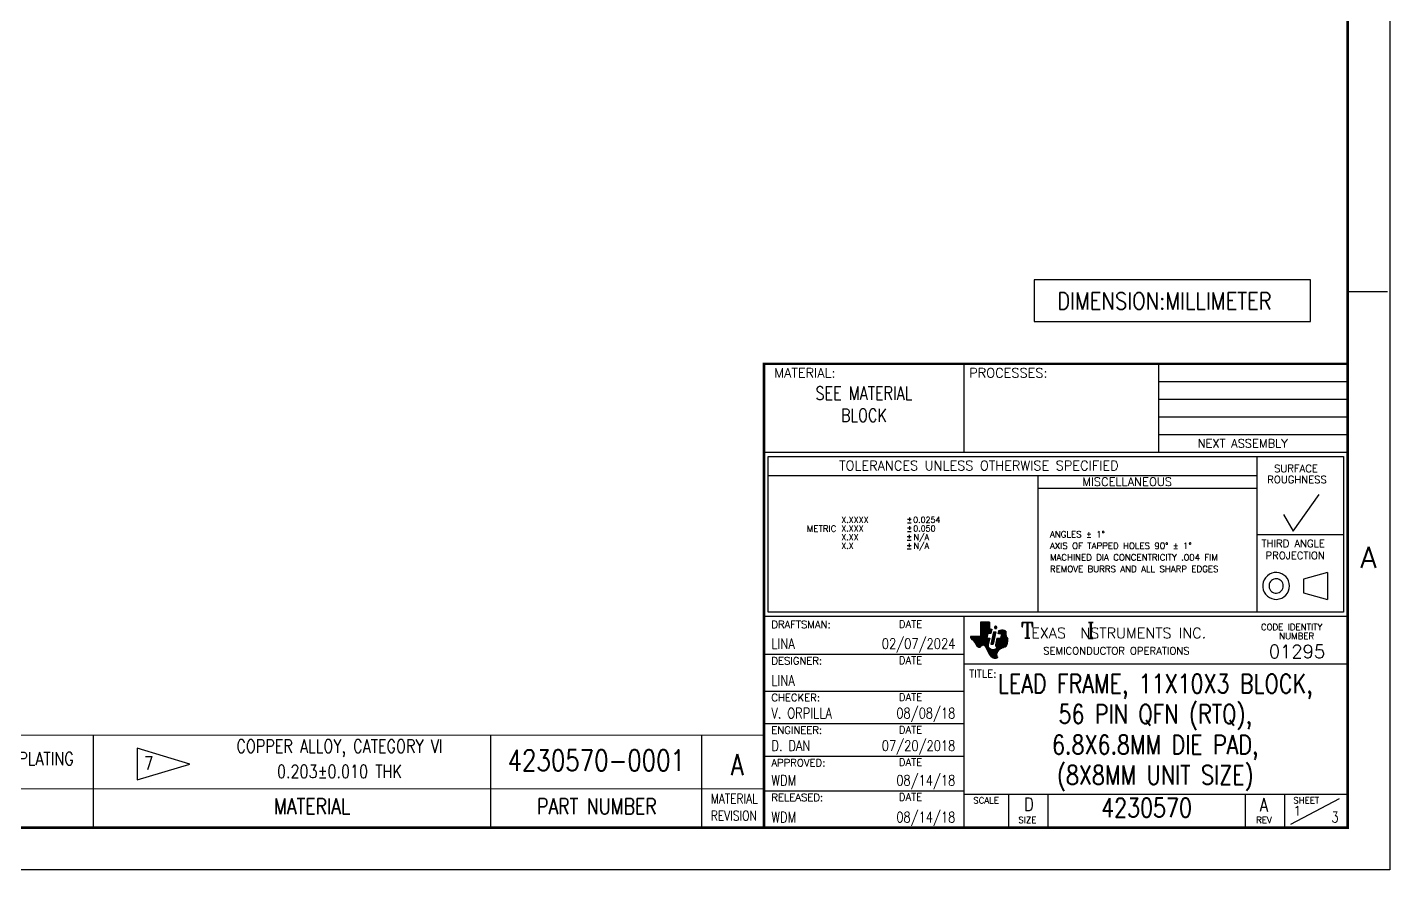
# Model space of a CAD drawing. Extents: x 0 to 864, y 0 to 559.
# Drawn here: x 534.5 to 863.6, y 0 to 203.5 of the extents above; entities that cross this region are included whole.
import ezdxf
from ezdxf.enums import TextEntityAlignment as Align

# ---------------------------------------------------------------- set-up
doc = ezdxf.new("R2010")
doc.units = 0
doc.header["$LTSCALE"] = 12.7
doc.header["$MEASUREMENT"] = 0
doc.layers.get('0').update_dxf_attribs({"linetype": 'CONTINUOUS'})
for name, color, linetype in [('ADMIN', 7, 'CONTINUOUS'), ('FORMAT-FINAL', 7, 'CONTINUOUS'), ('SH-01_DIM', 4, 'CONTINUOUS'), ('SH-01_NOTES', 3, 'CONTINUOUS'), ('SH-01_OBJECT', 7, 'CONTINUOUS')]:
    doc.layers.add(name, color=color, linetype=linetype)
doc.styles.add('COMPLEX', font='COMPLEX', dxfattribs={"width": 0.8})
doc.styles.add('SIMPLEX', font='SIMPLEX')
doc.styles.get("Standard").update_dxf_attribs({"font": 'simplex.shx', "width": 0.82})

# ---------------------------------------------------------------- blocks, each defined once
blk = doc.blocks.new('tol-d_Ang')
at = {"layer": 'FORMAT-FINAL', "color": 9, "linetype": 'Continuous'}
for p, q in [((30.655, 3.751), (32.735, 3.751)), ((30.655, 3.751), (30.655, 2.45)), ((30.655, 3.631), (32.735, 3.631))]:
    blk.add_line(p, q, dxfattribs=at)
blk.add_text('MISCELLANEOUS', height=0.08, dxfattribs=at).set_placement((31.076, 3.651))
at = {"layer": 'FORMAT-FINAL', "color": 9, "linetype": 'Continuous', "style": 'SIMPLEX'}
for s, p in [('ANGLES %%p 1%%d', (30.769, 3.161)), ('AXIS OF TAPPED HOLES 90%%d %%p 1%%d', (30.769, 3.051)), ('MACHINED DIA CONCENTRICITY .004 FIM', (30.769, 2.941)), ('REMOVE BURRS AND ALL SHARP EDGES', (30.769, 2.831))]:
    blk.add_text(s, height=0.06, dxfattribs=at).set_placement(p)
blk = doc.blocks.new('*E33333')
at = {"layer": 'FORMAT-FINAL', "color": 9}
blk.add_arc((30.315, 2.19), 0.0889, 112.6698, 113.0474, dxfattribs=at)
blk = doc.blocks.new('D-FORMAL')
at = {"layer": 'FORMAT-FINAL', "color": 9, "linetype": 'Continuous'}
for p, q in [((34, 21.998), (34, 0)), ((33.6, 5.499), (33.98, 5.499)), ((31.8, 4.644), (33.6, 4.644)), ((31.8, 4.475), (33.6, 4.475)), ((31.8, 4.307), (33.6, 4.307)), ((31.8, 4.139), (33.6, 4.139)), ((28.09, 3.931), (33.56, 3.931)), ((28.09, 2.45), (28.09, 3.931)), ((32.735, 3.931), (32.735, 2.45)), ((33.56, 3.931), (33.56, 2.45)), ((28.09, 3.751), (32.735, 3.751)), ((33.083, 3.22), (33.328, 3.57)), ((32.991, 3.379), (33.083, 3.22)), ((32.735, 3.189), (33.56, 3.189)), ((33.407, 2.827), (33.18, 2.764)), ((33.18, 2.764), (33.18, 2.635)), ((33.407, 2.827), (33.407, 2.569)), ((33.18, 2.635), (33.407, 2.569)), ((33.56, 2.45), (28.09, 2.45)), ((30.109, 2.35), (30.194, 2.35)), ((30.109, 2.343), (30.194, 2.343)), ((30.109, 2.336), (30.194, 2.336)), ((30.013, 2.215), (30.171, 2.215)), ((30.015, 2.208), (30.169, 2.208)), ((30.109, 2.329), (30.194, 2.329)), ((30.109, 2.323), (30.194, 2.323)), ((30.109, 2.316), (30.194, 2.316)), ((30.109, 2.309), (30.194, 2.309)), ((30.109, 2.302), (30.194, 2.302)), ((30.109, 2.296), (30.195, 2.296)), ((30.109, 2.289), (30.202, 2.289)), ((30.109, 2.282), (30.214, 2.282)), ((30.109, 2.275), (30.213, 2.275)), ((30.109, 2.269), (30.211, 2.269)), ((30.109, 2.262), (30.21, 2.262)), ((30.109, 2.255), (30.208, 2.255)), ((30.109, 2.249), (30.207, 2.249)), ((30.109, 2.242), (30.177, 2.242)), ((30.109, 2.235), (30.175, 2.235)), ((30.109, 2.228), (30.174, 2.228)), ((30.109, 2.222), (30.172, 2.222)), ((30.22, 2.208), (30.243, 2.208)), ((30.222, 2.215), (30.244, 2.215)), ((30.223, 2.222), (30.246, 2.222)), ((30.225, 2.228), (30.247, 2.228)), ((30.226, 2.235), (30.249, 2.235)), ((30.228, 2.242), (30.25, 2.242)), ((30.229, 2.249), (30.252, 2.249)), ((30.231, 2.255), (30.253, 2.255)), ((30.232, 2.262), (30.255, 2.262)), ((30.242, 2.302), (30.264, 2.302)), ((30.243, 2.309), (30.263, 2.309)), ((30.246, 2.296), (30.26, 2.296)), ((30.252, 2.316), (30.254, 2.316)), ((30.275, 2.249), (30.349, 2.249)), ((30.276, 2.255), (30.349, 2.255)), ((30.277, 2.262), (30.349, 2.262)), ((30.279, 2.269), (30.349, 2.269)), ((30.289, 2.275), (30.334, 2.275)), ((30.3, 2.208), (30.359, 2.208)), ((30.302, 2.215), (30.356, 2.215)), ((30.303, 2.222), (30.354, 2.222)), ((30.304, 2.228), (30.352, 2.228)), ((30.306, 2.235), (30.35, 2.235)), ((30.307, 2.242), (30.349, 2.242)), ((30.021, 2.201), (30.196, 2.201)), ((30.027, 2.195), (30.195, 2.195)), ((30.033, 2.188), (30.193, 2.188)), ((30.041, 2.181), (30.192, 2.181)), ((30.048, 2.174), (30.19, 2.174)), ((30.054, 2.168), (30.189, 2.168)), ((30.058, 2.161), (30.187, 2.161)), ((30.062, 2.154), (30.186, 2.154)), ((30.065, 2.147), (30.184, 2.147)), ((30.067, 2.141), (30.183, 2.141)), ((30.07, 2.134), (30.125, 2.134)), ((30.075, 2.127), (30.114, 2.127)), ((30.083, 2.121), (30.108, 2.121)), ((30.145, 2.134), (30.182, 2.134)), ((30.154, 2.127), (30.182, 2.127)), ((30.157, 2.121), (30.182, 2.121)), ((30.16, 2.114), (30.187, 2.114)), ((30.163, 2.107), (30.195, 2.107)), ((30.166, 2.1), (30.207, 2.1)), ((30.169, 2.094), (30.289, 2.094)), ((30.173, 2.087), (30.28, 2.087)), ((30.176, 2.08), (30.274, 2.08)), ((30.179, 2.073), (30.27, 2.073)), ((30.207, 2.147), (30.229, 2.147)), ((30.208, 2.154), (30.231, 2.154)), ((30.21, 2.161), (30.232, 2.161)), ((30.211, 2.168), (30.234, 2.168)), ((30.213, 2.174), (30.235, 2.174)), ((30.214, 2.181), (30.237, 2.181)), ((30.216, 2.188), (30.238, 2.188)), ((30.217, 2.195), (30.24, 2.195)), ((30.219, 2.201), (30.241, 2.201)), ((30.25, 2.141), (30.361, 2.141)), ((30.25, 2.134), (30.358, 2.134)), ((30.252, 2.147), (30.363, 2.147)), ((30.252, 2.1), (30.3, 2.1)), ((30.253, 2.154), (30.365, 2.154)), ((30.254, 2.161), (30.367, 2.161)), ((30.255, 2.127), (30.351, 2.127)), ((30.256, 2.168), (30.367, 2.168)), ((30.257, 2.174), (30.368, 2.174)), ((30.258, 2.181), (30.368, 2.181)), ((30.259, 2.107), (30.313, 2.107)), ((30.26, 2.188), (30.368, 2.188)), ((30.261, 2.195), (30.367, 2.195)), ((30.261, 2.114), (30.326, 2.114)), ((30.262, 2.201), (30.363, 2.201)), ((30.262, 2.121), (30.342, 2.121)), ((30.183, 2.067), (30.267, 2.067)), ((30.186, 2.06), (30.265, 2.06)), ((30.19, 2.053), (30.263, 2.053)), ((30.194, 2.046), (30.262, 2.046)), ((30.199, 2.04), (30.262, 2.04)), ((30.205, 2.033), (30.264, 2.033)), ((30.213, 2.026), (30.268, 2.026)), ((30.224, 2.019), (30.27, 2.019)), ((34, 0), (0, 0))]:
    blk.add_line(p, q, dxfattribs=at)
at = {"layer": 'FORMAT-FINAL', "color": 7}
for p, q in [((29.95, 4.812), (29.95, 3.971)), ((31.8, 4.812), (31.8, 3.971)), ((28.05, 3.971), (33.6, 3.971)), ((33.6, 2.41), (28.05, 2.41)), ((29.95, 2.41), (29.95, 0.4))]:
    blk.add_line(p, q, dxfattribs=at)
at = {"layer": 'FORMAT-FINAL', "color": 9}
for p, q in [((30.109, 2.355), (30.109, 2.218)), ((30.194, 2.355), (30.109, 2.355)), ((30.194, 2.355), (30.194, 2.299)), ((30.109, 2.218), (30.014, 2.218)), ((30.177, 2.246), (30.169, 2.204)), ((30.169, 2.204), (30.197, 2.204)), ((30.206, 2.246), (30.177, 2.246)), ((30.197, 2.204), (30.183, 2.144)), ((30.195, 2.298), (30.194, 2.299)), ((30.194, 2.299), (30.194, 2.299)), ((30.215, 2.287), (30.206, 2.246)), ((30.233, 2.263), (30.207, 2.147)), ((30.255, 2.263), (30.229, 2.147)), ((30.233, 2.263), (30.255, 2.263)), ((30.263, 2.204), (30.25, 2.14)), ((30.263, 2.204), (30.3, 2.204)), ((30.279, 2.271), (30.275, 2.246)), ((30.28, 2.272), (30.279, 2.271)), ((30.281, 2.246), (30.308, 2.246)), ((30.308, 2.246), (30.3, 2.204)), ((30.034, 2.187), (30.02, 2.202)), ((30.156, 2.125), (30.191, 2.051)), ((30.207, 2.147), (30.229, 2.147)), ((30.264, 2.126), (30.259, 2.105)), ((30.264, 2.126), (30.262, 2.126)), ((30.264, 2.126), (30.264, 2.126)), ((28.05, 2.05), (29.95, 2.05)), ((29.95, 1.96), (33.6, 1.96)), ((30.272, 2.021), (30.272, 2.021)), ((28.05, 1.7), (29.95, 1.7)), ((28.05, 1.39), (29.95, 1.39)), ((28.05, 1.08), (29.95, 1.08)), ((28.05, 0.75), (29.95, 0.75)), ((29.95, 0.72), (33.6, 0.72)), ((30.375, 0.72), (30.375, 0.4)), ((30.75, 0.72), (30.75, 0.4)), ((32.625, 0.72), (32.625, 0.4)), ((33, 0.72), (33, 0.4)), ((33.061, 0.433), (33.522, 0.678))]:
    blk.add_line(p, q, dxfattribs=at)
at = {"layer": 'FORMAT-FINAL', "color": 7, "const_width": 0.025}
blk.add_lwpolyline([(0.4, 0.4), (0.4, 21.598), (33.6, 21.598), (33.6, 0.4)], close=True, dxfattribs=at)
at = {"layer": 'FORMAT-FINAL', "color": 7}
blk.add_lwpolyline([(28.05, 0.4, 0.025, 0.025, 0), (28.05, 4.812, 0.025, 0.025, 0), (33.6, 4.812, 0, 0, 0)], format="xyseb", dxfattribs=at)
at = {"layer": 'FORMAT-FINAL', "color": 9, "linetype": 'Continuous', "flags": 128}
for points in [[(33.047, 2.7), (33.045, 2.724), (33.038, 2.747), (33.027, 2.769), (33.012, 2.788), (32.994, 2.803), (32.973, 2.816), (32.95, 2.824), (32.926, 2.827), (32.901, 2.826), (32.878, 2.82), (32.856, 2.81), (32.836, 2.796), (32.819, 2.778), (32.806, 2.758), (32.797, 2.736), (32.793, 2.712), (32.793, 2.688), (32.797, 2.664), (32.806, 2.641), (32.819, 2.621), (32.836, 2.603), (32.856, 2.589), (32.878, 2.579), (32.901, 2.573), (32.926, 2.572), (32.95, 2.576), (32.973, 2.584), (32.994, 2.596), (33.012, 2.612), (33.027, 2.631), (33.038, 2.652), (33.045, 2.676)], [(32.988, 2.7), (32.987, 2.713), (32.983, 2.725), (32.977, 2.737), (32.969, 2.747), (32.959, 2.755), (32.948, 2.762), (32.936, 2.766), (32.923, 2.768), (32.91, 2.767), (32.897, 2.764), (32.885, 2.759), (32.875, 2.751), (32.866, 2.742), (32.859, 2.731), (32.854, 2.719), (32.852, 2.706), (32.852, 2.693), (32.854, 2.68), (32.859, 2.668), (32.866, 2.657), (32.875, 2.648), (32.885, 2.641), (32.897, 2.635), (32.91, 2.632), (32.923, 2.631), (32.936, 2.633), (32.948, 2.638), (32.959, 2.644), (32.969, 2.653), (32.977, 2.663), (32.983, 2.674), (32.987, 2.687)]]:
    blk.add_lwpolyline(points, close=True, dxfattribs=at)
at = {"layer": 'FORMAT-FINAL', "color": 9, "flags": 128}
for points in [[(30.014, 2.218), (30.013, 2.215), (30.014, 2.212), (30.014, 2.209), (30.016, 2.207), (30.018, 2.204), (30.02, 2.202)], [(30.195, 2.298), (30.196, 2.295), (30.198, 2.292), (30.2, 2.29), (30.203, 2.289), (30.206, 2.287), (30.209, 2.287), (30.212, 2.287), (30.215, 2.288)], [(30.35, 2.269), (30.337, 2.275), (30.323, 2.278), (30.308, 2.279), (30.294, 2.277), (30.28, 2.272)], [(30.35, 2.268), (30.349, 2.253), (30.35, 2.238), (30.353, 2.223), (30.359, 2.209), (30.367, 2.196)], [(30.067, 2.139), (30.063, 2.153), (30.055, 2.166), (30.045, 2.177), (30.034, 2.187)], [(30.067, 2.139), (30.071, 2.133), (30.075, 2.128), (30.08, 2.123), (30.085, 2.12), (30.091, 2.117)], [(30.091, 2.117), (30.095, 2.116), (30.098, 2.116), (30.101, 2.117), (30.104, 2.118)], [(30.104, 2.118), (30.109, 2.121), (30.113, 2.125), (30.116, 2.13)], [(30.137, 2.135), (30.132, 2.135), (30.126, 2.134), (30.121, 2.133), (30.116, 2.13)], [(30.156, 2.125), (30.154, 2.127), (30.152, 2.13), (30.149, 2.132), (30.147, 2.133), (30.143, 2.134), (30.14, 2.135), (30.137, 2.135)], [(30.183, 2.144), (30.182, 2.136), (30.182, 2.127), (30.183, 2.119)], [(30.183, 2.119), (30.191, 2.111), (30.2, 2.104), (30.21, 2.099), (30.221, 2.096), (30.233, 2.096)], [(30.233, 2.096), (30.239, 2.096), (30.244, 2.097), (30.249, 2.099), (30.254, 2.102), (30.259, 2.105)], [(30.25, 2.14), (30.25, 2.139), (30.25, 2.138), (30.25, 2.136)], [(30.25, 2.136), (30.25, 2.134), (30.25, 2.133), (30.251, 2.131), (30.252, 2.129), (30.253, 2.128), (30.255, 2.127), (30.257, 2.126), (30.259, 2.126), (30.26, 2.126), (30.262, 2.126)], [(30.281, 2.088), (30.273, 2.078), (30.267, 2.067), (30.264, 2.056)], [(30.332, 2.116), (30.306, 2.103), (30.281, 2.088)], [(30.332, 2.116), (30.343, 2.121), (30.352, 2.128), (30.359, 2.136)], [(30.359, 2.136), (30.365, 2.155), (30.368, 2.176), (30.367, 2.196)], [(30.191, 2.051), (30.199, 2.039), (30.209, 2.029), (30.221, 2.021)], [(30.221, 2.021), (30.229, 2.017), (30.238, 2.014), (30.247, 2.014), (30.256, 2.014), (30.264, 2.017), (30.272, 2.021)], [(30.264, 2.056), (30.262, 2.05), (30.262, 2.043), (30.263, 2.037), (30.265, 2.031), (30.268, 2.026), (30.272, 2.021)]]:
    blk.add_lwpolyline(points, dxfattribs=at)
blk.add_lwpolyline([(30.264, 2.305), (30.264, 2.307), (30.263, 2.309), (30.262, 2.311), (30.261, 2.313), (30.259, 2.314), (30.257, 2.315), (30.255, 2.316), (30.253, 2.316), (30.251, 2.316), (30.249, 2.315), (30.247, 2.314), (30.245, 2.313), (30.244, 2.311), (30.243, 2.309), (30.242, 2.307), (30.242, 2.305), (30.242, 2.303), (30.243, 2.3), (30.244, 2.298), (30.245, 2.297), (30.247, 2.295), (30.249, 2.294), (30.251, 2.294), (30.253, 2.294), (30.255, 2.294), (30.257, 2.294), (30.259, 2.295), (30.261, 2.297), (30.262, 2.298), (30.263, 2.3), (30.264, 2.303)], close=True, dxfattribs=at)
at = {"layer": 'FORMAT-FINAL', "linetype": 'Continuous', "yscale": 0.9999}
blk.add_blockref('*E33333', (0, 0), dxfattribs=at)
at = {"layer": 'FORMAT-FINAL', "color": 9, "style": 'SIMPLEX', "width": 1.0001}
for s, height, p in [('MATERIAL:', 0.09, (28.439, 4.681)), ('SCALE', 0.06, (30.162, 0.63)), ('SHEET', 0.06, (33.206, 0.631)), ('SIZE', 0.06, (30.555, 0.444)), ('REV', 0.06, (32.805, 0.444))]:
    blk.add_text(s, height=height, dxfattribs=at).set_placement(p, align=Align.CENTER)
at = {"layer": 'FORMAT-FINAL', "color": 9, "width": 1.0001}
for s, height, style, p in [('PROCESSES:', 0.09, 'SIMPLEX', (30.001, 4.681)), ('NEXT ASSEMBLY', 0.07999, 'SIMPLEX', (32.173, 4.015)), ('DRAFTSMAN:', 0.07, 'SIMPLEX', (28.12, 2.298)), ('DATE', 0.07, 'SIMPLEX', (29.333, 2.302)), (' EXAS  NSTRUMENTS INC.', 0.09999, 'COMPLEX', (30.523, 2.202)), ('SEMICONDUCTOR OPERATIONS', 0.06999, 'SIMPLEX', (30.705, 2.047)), ('DESIGNER:', 0.07, 'SIMPLEX', (28.12, 1.953)), ('DATE', 0.07, 'SIMPLEX', (29.333, 1.957)), ('TITLE:', 0.07, 'SIMPLEX', (30.001, 1.83)), ('CHECKER:', 0.07, 'SIMPLEX', (28.12, 1.603)), ('DATE', 0.07, 'SIMPLEX', (29.333, 1.607)), ('ENGINEER:', 0.07, 'SIMPLEX', (28.12, 1.293)), ('DATE', 0.07, 'SIMPLEX', (29.333, 1.297)), ('APPROVED:', 0.07, 'SIMPLEX', (28.12, 0.983)), ('DATE', 0.07, 'SIMPLEX', (29.333, 0.987)), ('RELEASED:', 0.07, 'SIMPLEX', (28.12, 0.653)), ('DATE', 0.07, 'SIMPLEX', (29.333, 0.657))]:
    blk.add_text(s, height=height, dxfattribs=dict(at, style=style)).set_placement(p)
at = {"layer": 'FORMAT-FINAL', "color": 9, "linetype": 'Continuous', "width": 1.0001}
for s, height, style, p in [('TOLERANCES UNLESS OTHERWISE SPECIFIED', 0.09, 'SIMPLEX', (28.764, 3.799)), ('SURFACE', 0.07, 'SIMPLEX', (32.9, 3.782)), ('ROUGHNESS', 0.07, 'SIMPLEX', (32.835, 3.676)), ('THIRD ANGLE', 0.06999, 'SIMPLEX', (32.781, 3.069)), ('PROJECTION', 0.07, 'SIMPLEX', (32.819, 2.954)), ('T', 0.15, 'COMPLEX', (30.493, 2.202)), ('I', 0.15, 'COMPLEX', (31.123, 2.201)), ('CODE IDENTITY', 0.05999, 'SIMPLEX', (32.775, 2.278)), ('NUMBER', 0.06, 'SIMPLEX', (32.949, 2.192))]:
    blk.add_text(s, height=height, dxfattribs=dict(at, style=style)).set_placement(p)
at = {"layer": 'FORMAT-FINAL', "color": 7, "linetype": 'Continuous', "style": 'SIMPLEX', "width": 1.0001}
for s, height, p in [('A', 0.2, (33.72, 2.871)), ('01295', 0.125, (32.85, 2.013))]:
    blk.add_text(s, height=height, dxfattribs=at).set_placement(p)
at = {"layer": 'SH-01_DIM', "color": 5, "linetype": 'Continuous'}
blk.add_text('1', height=0.09, dxfattribs=at).set_placement((33.082, 0.515))
blk = doc.blocks.new('RECD')
at = {"layer": 'ADMIN', "color": 5, "width": 0.8}
for tag, p in [('DRAFTER', (28.12, 2.1)), ('DESIGNER', (28.12, 1.75)), ('CHECKER', (28.12, 1.44)), ('ENGINEER', (28.12, 1.13)), ('APPROVED', (28.12, 0.8)), ('RELEASED', (28.12, 0.45))]:
    blk.add_attdef(tag, p, '', height=0.1, dxfattribs=at)
for tag, p in [('DRAFTER-D', (29.87, 2.1)), ('DESIGNER-D', (29.87, 1.75)), ('CHECKER-D', (29.87, 1.44)), ('ENGINEER-D', (29.87, 1.13)), ('APPROVED-D', (29.87, 0.8)), ('RELEASED-D', (29.87, 0.45))]:
    blk.add_attdef(tag, text='', height=0.1, dxfattribs=at).set_placement(p, align=Align.RIGHT)
at = {"layer": 'ADMIN', "width": 0.8}
for tag, p in [('TITLE-1', (31.77, 1.681)), ('TITLE-2', (31.77, 1.391)), ('TITLE-3', (31.77, 1.101)), ('TITLE-4', (31.77, 0.811)), ('DWG-NO', (31.688, 0.5))]:
    blk.add_attdef(tag, text='', height=0.18, dxfattribs=at).set_placement(p, align=Align.CENTER)
at = {"layer": 'ADMIN', "color": 7, "width": 0.8}
for tag, p in [('SIZE', (30.569, 0.561)), ('REV', (32.803, 0.555))]:
    blk.add_attdef(tag, text='', height=0.125, dxfattribs=at).set_placement(p, align=Align.CENTER)
at = {"layer": 'ADMIN', "color": 5, "width": 0.8}
blk.add_attdef('SHEETS', text='', height=0.1, dxfattribs=at).set_placement((33.48, 0.45), align=Align.CENTER)
at = {"layer": 'SH-01_DIM', "color": 5, "width": 0.8}
for tag, height, p in [('MAT-1', 0.125, (29, 4.47)), ('PROC-1', 0.125, (30.88, 4.47)), ('MAT-2', 0.125, (29, 4.26)), ('PROC-2', 0.125, (30.88, 4.26)), ('MAT-3', 0.125, (29, 4.05)), ('PROC-3', 0.125, (30.88, 4.05)), ('SCALE', 0.1, (30.15, 0.45))]:
    blk.add_attdef(tag, text='', height=height, dxfattribs=at).set_placement(p, align=Align.CENTER)
blk.add_attdef('WAS', (31.89, 4.17), '', height=0.1, dxfattribs=at)

msp = doc.modelspace()

# ---------------------------------------------------------------- linework, layer by layer
at = {"layer": 'SH-01_NOTES', "linetype": 'Continuous'}
for p, q in [((747.11148, 82.56721), (748.04281, 82.56721)), ((747.11724, 84.66271), (748.04857, 84.66271)), ((747.11724, 83.8478), (748.04857, 83.8478)), ((747.57712, 83.03287), (747.57712, 82.10154)), ((747.58293, 85.12837), (747.58293, 84.19704)), ((747.07956, 80.47171), (748.01089, 80.47171)), ((747.07956, 79.6568), (748.01089, 79.6568)), ((747.11148, 81.7523), (748.04281, 81.7523)), ((747.5452, 80.93738), (747.5452, 80.00604)), ((747.07956, 78.37745), (748.01089, 78.37745)), ((747.07956, 77.56254), (748.01089, 77.56254)), ((747.5452, 78.84311), (747.5452, 77.91178))]:
    msp.add_line(p, q, dxfattribs=at)
at = {"layer": 'SH-01_NOTES'}
for p, q in [((573.81148, 25.53825), (561.11148, 29.34825)), ((561.11148, 29.34825), (561.11148, 21.72825)), ((561.11148, 21.72825), (573.81148, 25.53825))]:
    msp.add_line(p, q, dxfattribs=at)
at = {"layer": 'SH-01_OBJECT'}
for p, q in [((712.5, 32.5), (312.97901, 32.38398)), ((550.54366, 10.15898), (550.54366, 32.45297)), ((646.486, 10.15898), (646.486, 32.48083)), ((697.486, 10.15898), (697.486, 32.49564)), ((712.5, 19.5), (312.97901, 19.68398))]:
    msp.add_line(p, q, dxfattribs=at)
msp.add_lwpolyline([(777.68457, 132.41551), (844.46032, 132.41551), (844.46032, 142.54983), (777.68457, 142.54983)], close=True, dxfattribs=at)
msp.add_lwpolyline([(777.68457, 132.41551), (844.46032, 132.41551), (844.46032, 142.54983), (777.68457, 142.54983)], close=True, dxfattribs=at)

# ---------------------------------------------------------------- block references
ref = msp.add_blockref('RECD', (0, 0), dxfattribs=dict(xscale=25.40000000000009, yscale=25.40000000000009, zscale=25.40000000000009))
ref.add_attrib('TITLE-1', 'LEAD FRAME, 11X10X3 BLOCK,', dxfattribs={"layer": 'ADMIN', "height": 4.572, "width": 0.8}).set_placement((806.958, 42.68589), align=Align.CENTER)
ref.add_attrib('TITLE-2', '56 PIN QFN (RTQ),', dxfattribs={"layer": 'ADMIN', "height": 4.572, "width": 0.8}).set_placement((806.958, 35.31989), align=Align.CENTER)
ref.add_attrib('TITLE-3', '6.8X6.8MM DIE PAD,', dxfattribs={"layer": 'ADMIN', "height": 4.572, "width": 0.8}).set_placement((806.958, 27.95389), align=Align.CENTER)
ref.add_attrib('TITLE-4', '(8X8MM UNIT SIZE)', dxfattribs={"layer": 'ADMIN', "height": 4.572, "width": 0.8}).set_placement((806.958, 20.58789), align=Align.CENTER)
ref.add_attrib('DWG-NO', '4230570', dxfattribs={"layer": 'ADMIN', "height": 4.572, "width": 0.8}).set_placement((804.8625, 12.7), align=Align.CENTER)
ref.add_attrib('SHEETS', '3', dxfattribs={"layer": 'ADMIN', "color": 5, "height": 2.54, "width": 0.8}).set_placement((850.392, 11.43), align=Align.CENTER)
ref.add_attrib('DRAFTER', 'LINA', (714.248, 53.34), dxfattribs={"layer": 'ADMIN', "color": 5, "height": 2.54, "width": 0.8})
ref.add_attrib('DRAFTER-D', '02/07/2024', dxfattribs={"layer": 'ADMIN', "color": 5, "height": 2.54, "width": 0.8}).set_placement((758.698, 53.34), align=Align.RIGHT)
ref.add_attrib('DESIGNER', 'LINA', (714.248, 44.45), dxfattribs={"layer": 'ADMIN', "color": 5, "height": 2.54, "width": 0.8})
ref.add_attrib('CHECKER', 'V. ORPILLA', (714.248, 36.576), dxfattribs={"layer": 'ADMIN', "color": 5, "height": 2.54, "width": 0.8})
ref.add_attrib('CHECKER-D', '08/08/18', dxfattribs={"layer": 'ADMIN', "color": 5, "height": 2.54, "width": 0.8}).set_placement((758.698, 36.576), align=Align.RIGHT)
ref.add_attrib('ENGINEER', 'D. DAN', (714.248, 28.702), dxfattribs={"layer": 'ADMIN', "color": 5, "height": 2.54, "width": 0.8})
ref.add_attrib('ENGINEER-D', '07/20/2018', dxfattribs={"layer": 'ADMIN', "color": 5, "height": 2.54, "width": 0.8}).set_placement((758.698, 28.702), align=Align.RIGHT)
ref.add_attrib('APPROVED', 'WDM', (714.248, 20.32), dxfattribs={"layer": 'ADMIN', "color": 5, "height": 2.54, "width": 0.8})
ref.add_attrib('APPROVED-D', '08/14/18', dxfattribs={"layer": 'ADMIN', "color": 5, "height": 2.54, "width": 0.8}).set_placement((758.698, 20.32), align=Align.RIGHT)
ref.add_attrib('RELEASED', 'WDM', (714.248, 11.43), dxfattribs={"layer": 'ADMIN', "color": 5, "height": 2.54, "width": 0.8})
ref.add_attrib('RELEASED-D', '08/14/18', dxfattribs={"layer": 'ADMIN', "color": 5, "height": 2.54, "width": 0.8}).set_placement((758.698, 11.43), align=Align.RIGHT)
ref.add_attrib('MAT-1', 'SEE MATERIAL', dxfattribs={"layer": 'SH-01_DIM', "color": 5, "height": 3.175, "width": 0.8}).set_placement((736.6, 113.538), align=Align.CENTER)
ref.add_attrib('MAT-2', 'BLOCK', dxfattribs={"layer": 'SH-01_DIM', "color": 5, "height": 3.175, "width": 0.8}).set_placement((736.6, 108.204), align=Align.CENTER)
ref.add_attrib('REV', 'A', dxfattribs={"layer": 'ADMIN', "height": 3.175, "width": 0.8}).set_placement((833.19632, 14.08902), align=Align.CENTER)
ref.add_attrib('SIZE', 'D', dxfattribs={"layer": 'ADMIN', "color": 7, "height": 3.175, "width": 0.8}).set_placement((776.44518, 14.23781), align=Align.CENTER)
at = {"layer": 'ADMIN', "xscale": 25.40000000000009, "yscale": 25.40000000000009, "zscale": 25.40000000000009}
msp.add_blockref('tol-d_Ang', (0, 0), dxfattribs=at)
at = {"layer": 'FORMAT-FINAL', "linetype": 'Continuous', "xscale": 25.4, "yscale": 25.4, "zscale": 25.4}
msp.add_blockref('D-FORMAL', (0, 0), dxfattribs=at)

# ---------------------------------------------------------------- texts
at = {"layer": 'SH-01_DIM', "width": 0.854991}
msp.add_text('DIMENSION:MILLIMETER', height=4.0499983, dxfattribs=at).set_placement((783.29377, 135.38691))
msp.add_text('DIMENSION:MILLIMETER', height=4.0499983, dxfattribs=at).set_placement((783.29377, 135.38691))
at = {"layer": 'SH-01_NOTES', "linetype": 'Continuous'}
for s, height, p in [('METRIC', 1.524, (722.82588, 81.64609)), ('                       X.XXXX ', 1.397, (707.19569, 83.84779)), ('                       X.XXX    ', 1.397, (707.19569, 81.75229)), ('0.0254', 1.397, (748.49745, 83.84779)), ('0.050', 1.397, (748.51867, 81.75229)), ('                       X.XX      ', 1.397, (707.19569, 79.65679)), ('N/A', 1.397, (748.60131, 79.65679)), ('N/A', 1.397, (748.60131, 77.56253)), ('                       X.X      ', 1.397, (707.19569, 77.56253))]:
    msp.add_text(s, height=height, dxfattribs=at).set_placement(p)
at = {"layer": 'SH-01_NOTES', "style": 'SIMPLEX', "width": 0.8}
for s, p in [('COPPER ALLOY, CATEGORY VI', (609.92523, 29.36928)), ('NiPdAu PLATING', (532.36706, 26.92328)), ('0.203%%P0.010 THK', (609.92523, 23.75532))]:
    msp.add_text(s, height=3.175, dxfattribs=at).set_placement(p, align=Align.MIDDLE)
for s, height, p in [('7', 3.175, (562.7906, 24.17754)), ('PART NUMBER', 3.81, (657.68416, 13.42079))]:
    msp.add_text(s, height=height, dxfattribs=at).set_placement(p)
for s, height, p in [('4230570-0001', 5.08, (671.96671, 23.92269)), ('MATERIAL', 3.81, (603.32405, 13.42079))]:
    msp.add_text(s, height=height, dxfattribs=at).set_placement(p, align=Align.CENTER)
at = {"layer": 'SH-01_NOTES', "width": 0.8}
msp.add_text('A', height=5.08, dxfattribs=at).set_placement((705.97922, 22.85898), align=Align.CENTER)
for s, p in [('MATERIAL', (699.6015, 16.00343)), ('MATERIAL', (699.6015, 16.00343)), ('REVISION', (699.6015, 11.90158)), ('REVISION', (699.6015, 11.90158))]:
    msp.add_text(s, height=2.3495, dxfattribs=at).set_placement(p)

doc.saveas('drawing.dxf')
